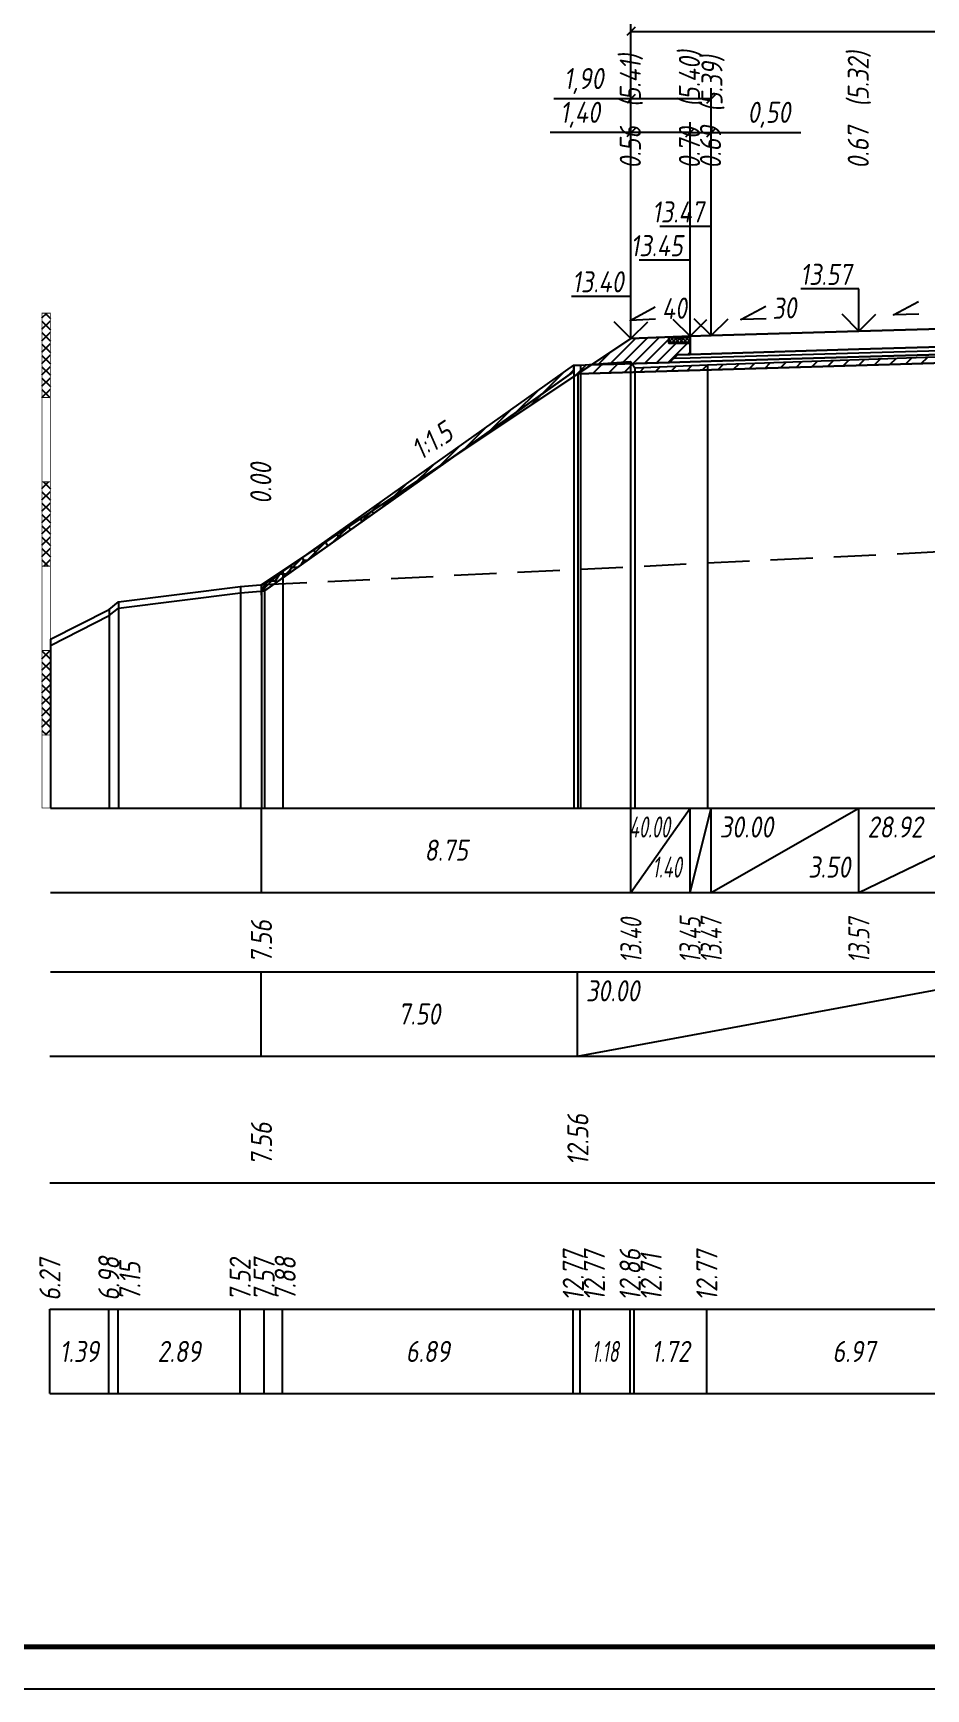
# Model space of a CAD drawing. Extents: x -717 to 1451, y -133302 to 233.
# Drawn here: x 78 to 183.7, y -98918.4 to -98722.1 of the extents above; entities that cross this region are included whole.
import ezdxf
from ezdxf.enums import TextEntityAlignment as Align

# ---------------------------------------------------------------- set-up
doc = ezdxf.new("R2010")
doc.units = 0
doc.linetypes.add('штриховая', pattern=[0.75, 0.5, -0.25])
for name, color, linetype in [('Интерполированный поперечник', 2, 'Continuous'), ('Код_510', 7, 'Continuous'), ('Код_514', 1, 'Continuous'), ('Код_516', 1, 'Continuous'), ('Контур_0', 7, 'Continuous'), ('Контур_2521', 7, 'Continuous'), ('Контур_2564', 7, 'Continuous'), ('Контур_2660', 7, 'Continuous'), ('Контур_2665', 7, 'Continuous'), ('Контур_400', 7, 'Continuous'), ('Контур_508', 7, 'Continuous'), ('Контур_512', 7, 'Continuous'), ('Контур_513', 7, 'Continuous'), ('Контур_818', 7, 'Continuous'), ('Красный поперечник', 1, 'Continuous'), ('Линейка абсолютных высот', 7, 'Continuous'), ('Объём_2501', 7, 'Continuous'), ('Объём_2564', 7, 'Continuous'), ('Объём_2650', 7, 'Continuous'), ('Объём_2660', 7, 'Continuous'), ('Объём_2661', 7, 'Continuous'), ('Объём_2663', 7, 'Continuous'), ('Объём_2665', 7, 'Continuous'), ('Объём_2666', 7, 'Continuous'), ('Откосы', 7, 'Continuous'), ('Отметки покрытия', 7, 'Continuous'), ('Рабочие отметки', 7, 'Continuous'), ('Рабочие отметки доп.', 7, 'Continuous'), ('Таблица', 7, 'Continuous'), ('Уклоны проезжей части', 7, 'Continuous'), ('Черный поперечник', 3, 'Continuous')]:
    doc.layers.add(name, color=color, linetype=linetype)
for name, color, linetype, true_color in [('Контур_2540', 2, 'Continuous', 0xffff00), ('Контур_2560', 2, 'Continuous', 0xffff00), ('Контур_2561', 7, 'Continuous', 0xff8040), ('Контур_2562', 3, 'Continuous', 0x00ff00), ('Контур_2563', 7, 'Continuous', 0xff8000), ('Контур_2570', 7, 'Continuous', 0x80ff00), ('Контур_2736', 4, 'Continuous', 0x00ffff), ('Контур_2737', 4, 'Continuous', 0x00ffff), ('Контур_2738', 4, 'Continuous', 0x00ffff), ('Контур_2739', 4, 'Continuous', 0x00ffff), ('Контур_2741', 4, 'Continuous', 0x00ffff), ('Контур_2742', 4, 'Continuous', 0x00ffff), ('Контур_2743', 4, 'Continuous', 0x00ffff), ('Контур_2744', 7, 'Continuous', 0xa4ffff), ('Контур_2745', 7, 'Continuous', 0xa4ffff), ('Контур_2747', 4, 'Continuous', 0x00ffff), ('Контур_2748', 4, 'Continuous', 0x00ffff), ('Контур_2749', 4, 'Continuous', 0x00ffff), ('Контур_2750', 4, 'Continuous', 0x00ffff), ('Контур_2751', 4, 'Continuous', 0x00ffff), ('Контур_2752', 4, 'Continuous', 0x00ffff), ('Контур_402', 7, 'Continuous', 0xff6464), ('Контур_703', 4, 'Continuous', 0x00ffff), ('Контур_705', 4, 'Continuous', 0x00ffff), ('Контур_707', 4, 'Continuous', 0x00ffff), ('Контур_720', 131, 'Continuous', 0xaaffff), ('Объём_2500', 7, 'Continuous', 0xc0c0c0), ('Объём_2520', 7, 'Continuous', 0x80ffff), ('Объём_2540', 2, 'Continuous', 0xffff00), ('Объём_2560', 2, 'Continuous', 0xffff00), ('Объём_2561', 7, 'Continuous', 0xff8040), ('Объём_2562', 3, 'Continuous', 0x00ff00), ('Объём_2563', 7, 'Continuous', 0xff8000), ('Объём_2570', 7, 'Continuous', 0x80ff00), ('Объём_2580', 3, 'Continuous', 0x00ff00), ('Объём_2600', 7, 'Continuous', 0x808000)]:
    doc.layers.add(name, color=color, linetype=linetype, true_color=true_color)
doc.styles.get("Standard").update_dxf_attribs({"font": 'txt', "height": 2.5})
doc.styles.add('М', font='romand.shx', dxfattribs={"width": 0.8, "oblique": 10, "height": 2.5})
doc.dimstyles.new('ISO-25', dxfattribs={"dimtxt": 2.5, "dimasz": 2.5, "dimexe": 1.25, "dimexo": 0.625, "dimtad": 1, "dimtxsty": 'Standard', "dimcen": 2.5, "dimadec": 0, "dimazin": 0, "dimtfac": 1, "dimtmove": 0, "dimatfit": 3, "dimfxl": 1, "dimarcsym": 0})
pattern_1 = [(45.0000013, (0, 0), (-0.67351924, 0.673519211), []), (135.0000003, (0, 0), (-0.673519222, -0.67351923), [])]

# ---------------------------------------------------------------- blocks, each defined once
blk = doc.blocks.new('_Oblique')
at = {"color": 0, "linetype": 'ByBlock', "lineweight": -2}
blk.add_line((-0.5, -0.5), (0.5, 0.5), dxfattribs=at)
blk = doc.blocks.new('*D1971')
at = {"color": 0, "lineweight": -2, "transparency": 16777216}
for p, q in [((148.77, -98757.79), (148.77, -98732.68)), ((155.77, -98757.51), (155.77, -98732.68)), ((148.77, -98733.93), (139.2, -98733.93)), ((155.77, -98733.93), (148.77, -98733.93))]:
    blk.add_line(p, q, dxfattribs=at)
at = {"layer": 'Defpoints', "color": 0, "transparency": 16777216}
for p in [(155.77, -98733.93), (148.77, -98758.41), (155.77, -98758.13)]:
    blk.add_point(p, dxfattribs=at)
at = {"color": 0, "lineweight": -2, "transparency": 16777216, "rotation": 180}
blk.add_blockref('_Oblique', (148.77, -98733.93), dxfattribs=at)
at = {"color": 0, "lineweight": -2, "transparency": 16777216}
blk.add_blockref('_Oblique', (155.77, -98733.93), dxfattribs=at)
at = {"color": 0, "transparency": 16777216, "insert": (142.74, -98731.82), "char_height": 2.5, "width": 8.75, "attachment_point": 5, "style": 'М'}
blk.add_mtext('1,40', dxfattribs=at)
blk = doc.blocks.new('*D1973')
at = {"color": 0, "lineweight": -2, "transparency": 16777216}
for p, q in [((155.77, -98757.51), (155.77, -98732.68)), ((158.27, -98757.43), (158.27, -98732.68)), ((155.77, -98733.93), (158.27, -98733.93)), ((158.27, -98733.93), (168.88, -98733.93))]:
    blk.add_line(p, q, dxfattribs=at)
at = {"layer": 'Defpoints', "color": 0, "transparency": 16777216}
for p in [(158.27, -98733.93), (155.77, -98758.13), (158.27, -98758.06)]:
    blk.add_point(p, dxfattribs=at)
at = {"color": 0, "lineweight": -2, "transparency": 16777216, "rotation": 180}
blk.add_blockref('_Oblique', (155.77, -98733.93), dxfattribs=at)
at = {"color": 0, "lineweight": -2, "transparency": 16777216}
blk.add_blockref('_Oblique', (158.27, -98733.93), dxfattribs=at)
at = {"color": 0, "transparency": 16777216, "insert": (165.12, -98731.82), "char_height": 2.5, "width": 9.1667, "attachment_point": 5, "style": 'М'}
blk.add_mtext('0,50', dxfattribs=at)
blk = doc.blocks.new('*D1976')
at = {"color": 0, "lineweight": -2, "transparency": 16777216}
for p, q in [((148.77, -98757.79), (148.77, -98728.68)), ((158.27, -98757.43), (158.27, -98728.68)), ((148.77, -98729.93), (139.63, -98729.93)), ((158.27, -98729.93), (148.77, -98729.93))]:
    blk.add_line(p, q, dxfattribs=at)
at = {"layer": 'Defpoints', "color": 0, "transparency": 16777216}
for p in [(158.27, -98729.93), (148.77, -98758.41), (158.27, -98758.06)]:
    blk.add_point(p, dxfattribs=at)
at = {"color": 0, "lineweight": -2, "transparency": 16777216, "rotation": 180}
blk.add_blockref('_Oblique', (148.77, -98729.93), dxfattribs=at)
at = {"color": 0, "lineweight": -2, "transparency": 16777216}
blk.add_blockref('_Oblique', (158.27, -98729.93), dxfattribs=at)
at = {"color": 0, "transparency": 16777216, "insert": (143.17, -98727.82), "char_height": 2.5, "width": 8.75, "attachment_point": 5, "style": 'М'}
blk.add_mtext('1,90', dxfattribs=at)
blk = doc.blocks.new('*D1977')
at = {"color": 0, "lineweight": -2, "transparency": 16777216}
for p, q in [((148.77, -98757.79), (148.77, -98720.68)), ((244.27, -98754.9), (244.27, -98720.68)), ((148.77, -98721.93), (244.27, -98721.93))]:
    blk.add_line(p, q, dxfattribs=at)
at = {"layer": 'Defpoints', "color": 0, "transparency": 16777216}
for p in [(244.27, -98721.93), (244.27, -98755.52), (148.77, -98758.41)]:
    blk.add_point(p, dxfattribs=at)
at = {"color": 0, "lineweight": -2, "transparency": 16777216, "rotation": 180}
blk.add_blockref('_Oblique', (148.77, -98721.93), dxfattribs=at)
at = {"color": 0, "lineweight": -2, "transparency": 16777216}
blk.add_blockref('_Oblique', (244.27, -98721.93), dxfattribs=at)
at = {"color": 0, "transparency": 16777216, "insert": (196.52, -98719.82), "char_height": 2.5, "width": 10.4167, "attachment_point": 5, "style": 'М'}
blk.add_mtext('19,10', dxfattribs=at)

msp = doc.modelspace()

# ---------------------------------------------------------------- hatches: boundary and pattern name
h = msp.add_hatch()
h.set_pattern_fill('ANSI37', color=256, scale=0.1)
h.set_pattern_definition([(45, (154.51828, -98758.39697), (-0.22451, 0.22451), []), (135, (154.51828, -98758.39697), (-0.22451, -0.22451), [])])
h.paths.add_polyline_path([(153.268, -98758.172), (153.268, -98758.9), (155.768, -98758.9), (155.768, -98758.072), (154.511, -98758.397)])
at = {"layer": 'Линейка абсолютных высот'}
h = msp.add_hatch(dxfattribs=at)
h.set_pattern_fill('ANSI37', scale=0.3, style=0)
h.set_pattern_definition(pattern_1)
h.paths.add_polyline_path([(80, -98765.336), (80, -98755.336), (79, -98755.336), (79, -98765.336)])
h = msp.add_hatch(dxfattribs=at)
h.set_pattern_fill('ANSI37', scale=0.3, style=0)
h.set_pattern_definition(pattern_1)
h.paths.add_polyline_path([(80, -98785.336), (80, -98775.336), (79, -98775.336), (79, -98785.336)])
h = msp.add_hatch(dxfattribs=at)
h.set_pattern_fill('ANSI37', scale=0.3, style=0)
h.set_pattern_definition(pattern_1)
h.paths.add_polyline_path([(80, -98805.336), (80, -98795.336), (79, -98795.336), (79, -98805.336)])
at = {"layer": 'Объём_2563'}
h = msp.add_hatch(dxfattribs=at)
h.set_pattern_fill('ANSI31', color=256, scale=0.3)
h.paths.add_polyline_path([(154.268, -98760.267), (155.768, -98760.222), (155.768, -98758.9), (153.268, -98758.9), (153.268, -98758.172), (148.768, -98758.352), (144.088, -98761.472), (153.34, -98761.195)])
at = {"layer": 'Объём_2570'}
h = msp.add_hatch(dxfattribs=at)
h.set_pattern_fill('ANSI31', color=256, scale=0.2)
h.paths.add_polyline_path([(107.534, -98786.698), (105.365, -98788.249), (105, -98788.281), (105, -98787.531), (105.365, -98787.499), (107.534, -98785.948), (141.989, -98761.505), (141.989, -98762.255)])
at = {"layer": 'Объём_2600'}
h = msp.add_hatch(dxfattribs=at)
h.set_pattern_fill('ANSI31', color=6, scale=0.4)
h.paths.add_polyline_path([(196.518, -98760.922), (142.482, -98762.543), (127.563, -98772.489), (141.989, -98762.255), (141.989, -98761.505), (142.793, -98761.492), (148.715, -98761.05), (149.215, -98761.8), (157.813, -98761.475), (192.655, -98760.223), (196.518, -98760.102)])
h = msp.add_hatch(dxfattribs=at)
h.set_pattern_fill('HONEY', color=5, scale=0.3)
h.paths.add_polyline_path([(105, -98787.531), (127.563, -98772.489), (107.534, -98786.698), (105.365, -98788.249), (105, -98788.281)])

# ---------------------------------------------------------------- linework, layer by layer
at = {"flags": 128}
msp.add_lwpolyline([(-30.054, -98918.421), (389.946, -98918.421), (389.946, -98621.421), (-30.054, -98621.421)], close=True, dxfattribs=at)
at = {"const_width": 0.6, "flags": 128}
msp.add_lwpolyline([(-10.054, -98913.421), (384.946, -98913.421), (384.946, -98626.421), (-10.054, -98626.421)], close=True, dxfattribs=at)
msp.add_lwpolyline([(153.268, -98758.172), (153.268, -98758.9), (155.768, -98758.9), (155.768, -98758.072), (154.511, -98758.397), (153.268, -98758.172)])
at = {"layer": 'Интерполированный поперечник', "linetype": 'штриховая', "ltscale": 10, "flags": 128}
msp.add_lwpolyline([(105.368, -98787.512), (289.821, -98778.5)], dxfattribs=at)
at = {"layer": 'Код_510'}
for p, q in [((79.946, -98883.421), (79.946, -98873.421)), ((86.92, -98883.421), (86.92, -98873.421)), ((88.026, -98883.421), (88.026, -98873.421)), ((102.471, -98883.421), (102.471, -98873.421)), ((105.311, -98883.421), (105.311, -98873.421)), ((107.48, -98883.421), (107.48, -98873.421)), ((141.934, -98883.421), (141.934, -98873.421)), ((142.739, -98883.421), (142.739, -98873.421)), ((148.661, -98883.421), (148.661, -98873.421)), ((149.161, -98883.421), (149.161, -98873.421)), ((157.759, -98883.421), (157.759, -98873.421))]:
    msp.add_line(p, q, dxfattribs=at)
at = {"layer": 'Код_514'}
for p, q in [((105, -98824), (105, -98814)), ((148.768, -98824), (148.768, -98814)), ((148.768, -98824), (155.768, -98814)), ((155.768, -98824), (155.768, -98814)), ((155.768, -98824), (158.268, -98814)), ((158.268, -98824), (158.268, -98814)), ((158.268, -98824), (175.768, -98814)), ((175.768, -98824), (175.768, -98814)), ((175.768, -98824), (196.518, -98814))]:
    msp.add_line(p, q, dxfattribs=at)
at = {"layer": 'Код_516'}
for p, q in [((104.946, -98843.421), (104.946, -98833.421)), ((142.427, -98843.421), (142.427, -98833.421)), ((142.427, -98843.421), (196.464, -98833.421))]:
    msp.add_line(p, q, dxfattribs=at)
at = {"layer": 'Контур_0', "flags": 128}
for points in [[(196.518, -98756.872), (175.768, -98757.472), (158.268, -98757.997), (158.268, -98757.997), (158.268, -98757.997), (158.268, -98757.997), (158.268, -98757.997), (155.768, -98758.072), (155.768, -98760.222), (158.268, -98760.147), (158.268, -98760.147), (158.268, -98760.147), (158.268, -98760.147), (158.268, -98760.147), (158.268, -98760.147), (175.768, -98759.622), (196.518, -98759.022), (196.518, -98756.872)], [(148.768, -98758.352), (105, -98787.531), (105, -98787.531), (105, -98787.531), (105, -98787.531), (105, -98787.531), (105, -98787.531), (105, -98787.531), (105, -98787.531), (105, -98787.531), (105, -98787.531), (105, -98787.531), (105, -98787.531), (105, -98787.531), (105, -98787.531), (105, -98788.778)], [(148.768, -98758.352), (105, -98787.531), (105, -98787.531), (105, -98787.531), (105, -98787.531), (105, -98787.531), (105, -98787.531), (105, -98787.531), (105, -98787.531), (105, -98787.531), (105, -98787.531), (105, -98787.531), (105, -98787.531), (105, -98787.531), (105, -98787.531), (105, -98788.778), (105, -98788.778), (105, -98787.531), (105, -98787.531), (105, -98787.531), (105, -98787.531), (105, -98787.531), (105, -98787.531), (105, -98787.531), (105, -98787.531), (105, -98787.531), (105, -98787.531), (105, -98787.531), (105, -98787.531), (105, -98787.531)], [(148.768, -98758.352), (148.768, -98758.352)], [(196.518, -98759.022), (175.768, -98759.622), (158.268, -98760.147), (158.268, -98760.147), (158.268, -98760.147), (158.268, -98760.147), (158.268, -98760.147), (158.268, -98760.147), (155.768, -98760.222), (154.268, -98760.267), (153.34, -98761.195), (155.768, -98761.122), (158.268, -98761.047), (158.268, -98761.047), (158.268, -98761.047), (158.268, -98761.047), (158.268, -98761.047), (158.268, -98761.047), (175.768, -98760.522), (196.518, -98759.922), (196.518, -98759.022)], [(144.088, -98761.472), (153.34, -98761.195), (154.268, -98760.267), (155.768, -98760.222)]]:
    msp.add_lwpolyline(points, dxfattribs=at)
at = {"layer": 'Контур_2521', "color": 250, "flags": 128}
msp.add_lwpolyline([(196.518, -98759.472), (175.768, -98760.072), (158.268, -98760.597), (158.268, -98760.597), (158.268, -98760.597), (158.268, -98760.597), (158.268, -98760.597), (158.268, -98760.597), (155.768, -98760.672), (153.804, -98760.731)], dxfattribs=at)
at = {"layer": 'Контур_2540', "flags": 128}
msp.add_lwpolyline([(175.768, -98760.522), (158.268, -98761.047), (155.768, -98761.122), (153.34, -98761.195), (144.088, -98761.472), (142.482, -98762.543), (196.518, -98760.922), (196.518, -98759.922), (175.768, -98760.522)], dxfattribs=at)
at = {"layer": 'Контур_2560', "flags": 128}
msp.add_lwpolyline([(148.768, -98758.352), (148.768, -98758.352), (148.768, -98758.352), (155.768, -98758.072)], dxfattribs=at)
at = {"layer": 'Контур_2561', "flags": 128}
msp.add_lwpolyline([(155.768, -98758.072), (155.768, -98758.072), (148.768, -98758.352), (148.768, -98758.352), (155.768, -98758.072)], dxfattribs=at)
at = {"layer": 'Контур_2562', "flags": 128}
msp.add_lwpolyline([(148.768, -98758.352), (148.768, -98758.352), (148.768, -98758.352), (148.768, -98758.352), (148.768, -98758.352)], dxfattribs=at)
at = {"layer": 'Контур_2563', "flags": 128}
msp.add_lwpolyline([(154.268, -98760.267), (155.768, -98760.222), (155.768, -98758.072), (148.768, -98758.352), (144.088, -98761.472), (153.34, -98761.195), (154.268, -98760.267)], dxfattribs=at)
at = {"layer": 'Контур_2564', "flags": 128}
msp.add_lwpolyline([(148.768, -98758.352), (155.768, -98758.072)], dxfattribs=at)
at = {"layer": 'Контур_2570', "flags": 128}
msp.add_lwpolyline([(80, -98794.75), (86.975, -98791.197), (88.081, -98790.314), (102.525, -98788.494), (105.365, -98788.249), (105.365, -98788.249), (107.534, -98786.698), (141.989, -98762.255), (141.989, -98761.505), (142.793, -98761.492), (148.715, -98761.05), (149.215, -98761.8), (157.813, -98761.475), (192.655, -98760.223), (196.518, -98760.102), (201.503, -98759.946), (234.972, -98758.924), (235.472, -98758.174), (241.474, -98758.002), (243.211, -98758.016), (243.211, -98758.766), (259.217, -98765.552), (289.791, -98779.233)], dxfattribs=at)
at = {"layer": 'Контур_2660', "flags": 128}
msp.add_lwpolyline([(142.482, -98762.543), (196.518, -98760.922)], dxfattribs=at)
at = {"layer": 'Контур_2665', "flags": 128}
msp.add_lwpolyline([(148.768, -98758.352), (148.768, -98758.352)], dxfattribs=at)
at = {"layer": 'Контур_2736', "flags": 128}
msp.add_lwpolyline([(148.768, -98758.352), (105, -98787.531)], dxfattribs=at)
at = {"layer": 'Контур_2737', "flags": 128}
msp.add_lwpolyline([(105, -98787.531), (105, -98787.531)], dxfattribs=at)
at = {"layer": 'Контур_2738', "flags": 128}
msp.add_lwpolyline([(105, -98787.531), (105, -98787.531)], dxfattribs=at)
at = {"layer": 'Контур_2739', "flags": 128}
msp.add_lwpolyline([(105, -98787.531), (105, -98787.531)], dxfattribs=at)
at = {"layer": 'Контур_2741', "flags": 128}
msp.add_lwpolyline([(105, -98787.531), (105, -98787.531)], dxfattribs=at)
at = {"layer": 'Контур_2742', "flags": 128}
msp.add_lwpolyline([(105, -98787.531), (105, -98787.531)], dxfattribs=at)
at = {"layer": 'Контур_2743', "flags": 128}
msp.add_lwpolyline([(105, -98787.531), (105, -98787.531)], dxfattribs=at)
at = {"layer": 'Контур_2744', "flags": 128}
msp.add_lwpolyline([(105, -98787.531), (105, -98787.531)], dxfattribs=at)
msp.add_lwpolyline([(105, -98787.531), (105, -98787.531)], dxfattribs=at)
msp.add_lwpolyline([(105, -98787.531), (105, -98787.531)], dxfattribs=at)
msp.add_lwpolyline([(105, -98787.531), (105, -98787.531)], dxfattribs=at)
msp.add_lwpolyline([(105, -98787.531), (105, -98787.531)], dxfattribs=at)
msp.add_lwpolyline([(105, -98787.531), (105, -98787.531)], dxfattribs=at)
at = {"layer": 'Контур_2745', "flags": 128}
msp.add_lwpolyline([(105, -98787.531), (105, -98787.531)], dxfattribs=at)
msp.add_lwpolyline([(105, -98787.531), (105, -98787.531)], dxfattribs=at)
msp.add_lwpolyline([(105, -98787.531), (105, -98787.531)], dxfattribs=at)
msp.add_lwpolyline([(105, -98787.531), (105, -98787.531)], dxfattribs=at)
msp.add_lwpolyline([(105, -98787.531), (105, -98787.531)], dxfattribs=at)
msp.add_lwpolyline([(105, -98787.531), (105, -98787.531)], dxfattribs=at)
at = {"layer": 'Контур_2747', "flags": 128}
msp.add_lwpolyline([(105, -98787.531), (105, -98787.531)], dxfattribs=at)
at = {"layer": 'Контур_2748', "flags": 128}
msp.add_lwpolyline([(105, -98787.531), (105, -98787.531)], dxfattribs=at)
at = {"layer": 'Контур_2749', "flags": 128}
msp.add_lwpolyline([(105, -98787.531), (105, -98787.531)], dxfattribs=at)
at = {"layer": 'Контур_2750', "flags": 128}
msp.add_lwpolyline([(105, -98787.531), (105, -98787.531)], dxfattribs=at)
at = {"layer": 'Контур_2751', "flags": 128}
msp.add_lwpolyline([(105, -98787.531), (105, -98787.531)], dxfattribs=at)
at = {"layer": 'Контур_2752', "flags": 128}
msp.add_lwpolyline([(105, -98787.531), (105, -98787.531)], dxfattribs=at)
at = {"layer": 'Контур_400', "flags": 128}
msp.add_lwpolyline([(155.768, -98758.072), (158.268, -98757.997), (158.268, -98757.997), (158.268, -98757.997), (158.268, -98757.997), (158.268, -98757.997), (158.268, -98757.997), (175.768, -98757.472), (196.518, -98756.872)], dxfattribs=at)
at = {"layer": 'Контур_402', "flags": 128}
msp.add_lwpolyline([(142.482, -98762.543), (196.518, -98760.922), (255.094, -98762.679)], dxfattribs=at)
at = {"layer": 'Контур_508', "flags": 128}
msp.add_lwpolyline([(105, -98787.531), (142.482, -98762.543), (196.518, -98760.922), (255.094, -98762.679), (279.576, -98779)], dxfattribs=at)
at = {"layer": 'Контур_512', "flags": 128}
msp.add_lwpolyline([(105, -98787.531), (142.482, -98762.543), (196.518, -98760.922), (255.094, -98762.679), (279.576, -98779)], dxfattribs=at)
at = {"layer": 'Контур_513', "flags": 128}
msp.add_lwpolyline([(105, -98787.531), (142.482, -98762.543), (196.518, -98760.922), (255.094, -98762.679), (279.576, -98779)], dxfattribs=at)
at = {"layer": 'Контур_703', "flags": 128}
for points in [[(148.768, -98758.352), (105, -98787.531)], [(105, -98787.531), (105, -98788.778)]]:
    msp.add_lwpolyline(points, dxfattribs=at)
at = {"layer": 'Контур_705', "flags": 128}
msp.add_lwpolyline([(105, -98787.531), (105, -98787.531)], dxfattribs=at)
at = {"layer": 'Контур_707', "flags": 128}
msp.add_lwpolyline([(105, -98788.778), (105, -98787.531)], dxfattribs=at)
at = {"layer": 'Контур_720', "flags": 128}
msp.add_lwpolyline([(105, -98788.778), (105, -98788.778)], dxfattribs=at)
at = {"layer": 'Контур_818', "flags": 128}
msp.add_lwpolyline([(105, -98788.281), (105.365, -98788.249), (105.365, -98788.249), (107.534, -98786.698), (141.989, -98762.255), (141.989, -98761.505), (142.793, -98761.492), (148.715, -98761.05), (149.215, -98761.8), (157.813, -98761.475), (192.655, -98760.223), (196.518, -98760.102), (201.503, -98759.946), (234.972, -98758.924), (235.472, -98758.174), (241.474, -98758.002), (243.211, -98758.016), (243.211, -98758.766), (259.217, -98765.552), (279.576, -98774.662)], dxfattribs=at)
at = {"layer": 'Красный поперечник'}
for p, q in [((175.768, -98757.472), (196.518, -98756.872)), ((105, -98787.531), (148.768, -98758.352)), ((148.768, -98758.352), (155.768, -98758.072)), ((155.768, -98758.072), (158.268, -98757.997)), ((158.268, -98757.997), (175.768, -98757.472)), ((142.482, -98762.543), (142.482, -98814)), ((105, -98787.531), (105, -98814))]:
    msp.add_line(p, q, dxfattribs=at)
at = {"layer": 'Линейка абсолютных высот', "color": 7, "const_width": 0.1, "flags": 128}
for points in [[(80, -98765.336), (80, -98755.336), (79, -98755.336), (79, -98765.336), (80, -98765.336)], [(80, -98775.336), (80, -98765.336), (79, -98765.336), (79, -98775.336), (80, -98775.336)], [(80, -98785.336), (80, -98775.336), (79, -98775.336), (79, -98785.336), (80, -98785.336)], [(80, -98795.336), (80, -98785.336), (79, -98785.336), (79, -98795.336), (80, -98795.336)], [(80, -98805.336), (80, -98795.336), (79, -98795.336), (79, -98805.336), (80, -98805.336)], [(80, -98814), (80, -98805.336), (79, -98805.336), (79, -98814), (80, -98814)]]:
    msp.add_lwpolyline(points, dxfattribs=at)
at = {"layer": 'Объём_2500', "flags": 128}
msp.add_lwpolyline([(196.518, -98756.872), (175.768, -98757.472), (158.268, -98757.997), (158.268, -98757.997), (158.268, -98757.997), (158.268, -98757.997), (158.268, -98757.997), (155.768, -98758.072), (155.768, -98760.222), (158.268, -98760.147), (158.268, -98760.147), (158.268, -98760.147), (158.268, -98760.147), (158.268, -98760.147), (158.268, -98760.147), (175.768, -98759.622), (196.518, -98759.022), (196.518, -98756.872)], dxfattribs=at)
at = {"layer": 'Объём_2501', "flags": 128}
msp.add_lwpolyline([(155.768, -98758.072), (158.268, -98757.997), (158.268, -98757.997), (158.268, -98757.997), (158.268, -98757.997), (158.268, -98757.997), (158.268, -98757.997), (175.768, -98757.472), (196.518, -98756.872)], dxfattribs=at)
at = {"layer": 'Объём_2520', "color": 250, "flags": 128}
msp.add_lwpolyline([(196.518, -98759.022), (175.768, -98759.622), (158.268, -98760.147), (158.268, -98760.147), (158.268, -98760.147), (158.268, -98760.147), (158.268, -98760.147), (158.268, -98760.147), (155.768, -98760.222), (154.268, -98760.267), (153.34, -98761.195), (155.768, -98761.122), (158.268, -98761.047), (158.268, -98761.047), (158.268, -98761.047), (158.268, -98761.047), (158.268, -98761.047), (158.268, -98761.047), (175.768, -98760.522), (196.518, -98759.922), (196.518, -98759.022)], dxfattribs=at)
at = {"layer": 'Объём_2540', "flags": 128}
msp.add_lwpolyline([(175.768, -98760.522), (158.268, -98761.047), (155.768, -98761.122), (153.34, -98761.195), (144.088, -98761.472), (142.482, -98762.543), (196.518, -98760.922), (196.518, -98759.922), (175.768, -98760.522)], dxfattribs=at)
at = {"layer": 'Объём_2560', "flags": 128}
msp.add_lwpolyline([(148.768, -98758.352), (148.768, -98758.352), (148.768, -98758.352), (155.768, -98758.072)], dxfattribs=at)
at = {"layer": 'Объём_2561', "flags": 128}
msp.add_lwpolyline([(155.768, -98758.072), (155.768, -98758.072), (148.768, -98758.352), (148.768, -98758.352), (155.768, -98758.072)], dxfattribs=at)
at = {"layer": 'Объём_2562', "flags": 128}
msp.add_lwpolyline([(148.768, -98758.352), (148.768, -98758.352), (148.768, -98758.352), (148.768, -98758.352), (148.768, -98758.352)], dxfattribs=at)
at = {"layer": 'Объём_2563', "color": 250, "flags": 128}
msp.add_lwpolyline([(154.268, -98760.267), (155.768, -98760.222), (155.768, -98758.9), (153.268, -98758.9), (153.268, -98758.172), (148.768, -98758.352), (144.088, -98761.472), (153.34, -98761.195), (154.268, -98760.267)], dxfattribs=at)
at = {"layer": 'Объём_2564', "flags": 128}
msp.add_lwpolyline([(148.768, -98758.352), (155.768, -98758.072)], dxfattribs=at)
at = {"layer": 'Объём_2570', "flags": 128}
msp.add_lwpolyline([(107.534, -98786.698), (105.365, -98788.249), (105, -98788.281), (105, -98787.531), (105.365, -98787.499), (107.534, -98785.948), (141.989, -98761.505), (141.989, -98762.255), (107.534, -98786.698), (107.534, -98786.698)], dxfattribs=at)
at = {"layer": 'Объём_2580', "flags": 128}
msp.add_lwpolyline([(148.768, -98758.352), (148.768, -98758.352)], dxfattribs=at)
at = {"layer": 'Объём_2600', "color": 5, "flags": 128}
msp.add_lwpolyline([(105, -98787.531), (127.563, -98772.489), (107.534, -98786.698), (105.365, -98788.249), (105, -98788.281), (105, -98787.531), (105, -98787.531)], dxfattribs=at)
at = {"layer": 'Объём_2650', "color": 6, "flags": 128}
msp.add_lwpolyline([(196.518, -98760.922), (142.482, -98762.543), (127.563, -98772.489), (141.989, -98762.255), (141.989, -98761.505), (142.793, -98761.492), (148.715, -98761.05), (149.215, -98761.8), (157.813, -98761.475), (192.655, -98760.223), (196.518, -98760.102), (196.518, -98760.922), (196.518, -98760.922)], dxfattribs=at)
at = {"layer": 'Объём_2660', "flags": 128}
msp.add_lwpolyline([(142.482, -98762.543), (196.518, -98760.922)], dxfattribs=at)
at = {"layer": 'Объём_2661', "flags": 128}
msp.add_lwpolyline([(148.768, -98758.352), (105, -98787.531)], dxfattribs=at)
at = {"layer": 'Объём_2663', "flags": 128}
msp.add_lwpolyline([(105, -98787.531), (105, -98788.778), (105, -98787.531)], dxfattribs=at)
at = {"layer": 'Объём_2665', "flags": 128}
msp.add_lwpolyline([(148.768, -98758.352), (148.768, -98758.352)], dxfattribs=at)
at = {"layer": 'Объём_2666', "flags": 128}
msp.add_lwpolyline([(148.768, -98758.352), (105, -98787.531)], dxfattribs=at)
at = {"layer": 'Откосы', "color": 1, "flags": 128}
for points in [[(151.681, -98756.068), (148.683, -98756.188), (151.621, -98754.569)], [(164.783, -98755.991), (161.784, -98756.081), (164.738, -98754.492)], [(182.859, -98755.457), (179.861, -98755.543), (182.816, -98753.957)]]:
    msp.add_lwpolyline(points, dxfattribs=at)
at = {"layer": 'Отметки покрытия', "color": 1}
for p, q in [((158.268, -98745.072), (152.168, -98745.072)), ((158.268, -98757.997), (158.268, -98745.072)), ((155.768, -98749.072), (149.718, -98749.072)), ((155.768, -98758.072), (155.768, -98749.072)), ((175.768, -98752.472), (168.868, -98752.472)), ((175.768, -98757.472), (175.768, -98752.472)), ((148.768, -98753.352), (141.718, -98753.352)), ((148.768, -98758.352), (148.768, -98753.352)), ((148.768, -98758.352), (146.768, -98756.352)), ((148.768, -98758.352), (150.768, -98756.352)), ((155.768, -98758.072), (153.768, -98756.072)), ((155.768, -98758.072), (157.768, -98756.072)), ((158.268, -98757.997), (156.268, -98755.997)), ((158.268, -98757.997), (160.268, -98755.997)), ((175.768, -98757.472), (173.768, -98755.472)), ((175.768, -98757.472), (177.768, -98755.472))]:
    msp.add_line(p, q, dxfattribs=at)
at = {"layer": 'Таблица'}
for p, q in [((80, -98814), (304.576, -98814)), ((80, -98824), (304.576, -98824)), ((80, -98833.421), (304.576, -98833.421)), ((79.946, -98843.421), (304.521, -98843.421)), ((79.946, -98858.421), (304.521, -98858.421)), ((79.946, -98873.421), (304.521, -98873.421)), ((79.946, -98883.421), (304.521, -98883.421))]:
    msp.add_line(p, q, dxfattribs=at)
at = {"layer": 'Черный поперечник', "color": 7}
for p, q in [((141.989, -98761.505), (141.989, -98814)), ((142.793, -98761.492), (142.793, -98814)), ((148.715, -98761.05), (148.715, -98814)), ((149.215, -98761.8), (149.215, -98814)), ((157.813, -98761.475), (157.813, -98814)), ((107.534, -98785.948), (107.534, -98814)), ((102.525, -98787.744), (102.525, -98814)), ((105.365, -98787.499), (105.365, -98814)), ((88.081, -98789.564), (88.081, -98814)), ((86.975, -98790.447), (86.975, -98814)), ((80, -98794), (80, -98814))]:
    msp.add_line(p, q, dxfattribs=at)
at = {"layer": 'Черный поперечник', "flags": 128}
msp.add_lwpolyline([(80, -98794), (86.975, -98790.447), (88.081, -98789.564), (102.525, -98787.744), (105.365, -98787.499), (107.534, -98785.948), (141.989, -98761.505), (142.793, -98761.492), (148.715, -98761.05), (149.215, -98761.8), (157.813, -98761.475), (192.655, -98760.223), (196.518, -98760.102), (201.503, -98759.946), (234.972, -98758.924), (235.472, -98758.174), (241.474, -98758.002), (243.211, -98758.016), (259.217, -98764.802), (289.791, -98778.483), (292.209, -98778.508), (304.576, -98778.023)], dxfattribs=at)

# ---------------------------------------------------------------- texts
at = {"layer": 'Код_510', "style": 'М', "oblique": 10, "width": 0.8}
for s, p in [('12.77', (141.934, -98872.421)), ('12.77', (144.434, -98872.421)), ('12.86', (148.661, -98872.421)), ('12.71', (151.161, -98872.421)), ('12.77', (157.759, -98872.421)), ('6.27', (79.946, -98872.421)), ('6.98', (86.92, -98872.421)), ('7.15', (89.42, -98872.421)), ('7.52', (102.471, -98872.421)), ('7.57', (105.311, -98872.421)), ('7.88', (107.811, -98872.421))]:
    msp.add_text(s, height=2.5, rotation=90, dxfattribs=at).set_placement(p, align=Align.MIDDLE_LEFT)
at = {"layer": 'Код_510', "style": 'М', "oblique": 10}
for s, width, p in [('1.39', 0.8, (83.433, -98878.421)), ('2.89', 0.8, (95.249, -98878.421)), ('6.89', 0.8, (124.707, -98878.421)), ('1.18', 0.6, (145.7, -98878.421)), ('1.72', 0.8, (153.46, -98878.421)), ('6.97', 0.8, (175.18, -98878.421))]:
    msp.add_text(s, height=2.5, dxfattribs=dict(at, width=width)).set_placement(p, align=Align.MIDDLE_CENTER)
at = {"layer": 'Код_514', "style": 'М', "oblique": 10}
for s, width, p in [('40.00', 0.6, (148.532, -98815)), ('30.00', 0.8, (159.268, -98815)), ('28.92', 0.8, (176.768, -98815))]:
    msp.add_text(s, height=2.5, dxfattribs=dict(at, width=width)).set_placement(p, align=Align.TOP_LEFT)
at = {"layer": 'Код_514', "style": 'М', "oblique": 10, "width": 0.8}
msp.add_text('8.75', height=2.5, dxfattribs=at).set_placement((126.884, -98819), align=Align.MIDDLE_CENTER)
at = {"layer": 'Код_514', "style": 'М', "oblique": 10}
for s, width, p in [('1.40', 0.6, (154.768, -98823)), ('3.50', 0.8, (174.768, -98823))]:
    msp.add_text(s, height=2.5, dxfattribs=dict(at, width=width)).set_placement(p, align=Align.BOTTOM_RIGHT)
for s, width, p in [('7.56', 0.8, (105, -98832.382)), ('13.40', 0.7, (148.768, -98832.382)), ('13.45', 0.7, (155.768, -98832.382)), ('13.47', 0.7, (158.268, -98832.382)), ('13.57', 0.7, (175.768, -98832.382))]:
    msp.add_text(s, height=2.5, rotation=90, dxfattribs=dict(at, width=width)).set_placement(p, align=Align.MIDDLE_LEFT)
at = {"layer": 'Код_516', "style": 'М', "oblique": 10, "width": 0.8}
msp.add_text('30.00', height=2.5, dxfattribs=at).set_placement((143.427, -98834.421), align=Align.TOP_LEFT)
msp.add_text('7.50', height=2.5, dxfattribs=at).set_placement((123.687, -98838.421), align=Align.MIDDLE_CENTER)
for s, p in [('7.56', (105, -98856.371)), ('12.56', (142.482, -98856.371))]:
    msp.add_text(s, height=2.5, rotation=90, dxfattribs=at).set_placement(p, align=Align.MIDDLE_LEFT)
at = {"layer": 'Отметки покрытия', "color": 1, "style": 'М', "oblique": 10, "width": 0.8}
for s, p in [('13.47', (157.409, -98745.341)), ('13.45', (154.909, -98749.341)), ('13.40', (147.909, -98753.621)), ('13.57', (174.909, -98752.741))]:
    msp.add_text(s, height=2.5, dxfattribs=at).set_placement(p, align=Align.BOTTOM_RIGHT)
at = {"layer": 'Рабочие отметки', "color": 1, "style": 'М', "oblique": 10, "width": 0.8}
for s, p in [('0.56', (148.69, -98738.212)), ('0.70', (155.69, -98738.212)), ('0.69', (158.19, -98738.212)), ('0.67', (175.69, -98738.212)), ('0.00', (104.922, -98777.962))]:
    msp.add_text(s, height=2.5, rotation=90, dxfattribs=at).set_placement(p, align=Align.MIDDLE_LEFT)
at = {"layer": 'Рабочие отметки доп.', "color": 1, "style": 'М', "oblique": 10, "width": 0.8}
for s, p in [('(5.41)', (148.69, -98730.912)), ('(5.40)', (155.69, -98730.862)), ('(5.39)', (158.359, -98731.473)), ('(5.32)', (175.69, -98730.862))]:
    msp.add_text(s, height=2.5, rotation=90, dxfattribs=at).set_placement(p, align=Align.MIDDLE_LEFT)
at = {"layer": 'Уклоны проезжей части', "color": 1, "style": 'М', "oblique": 10, "width": 0.8}
for s, rotation, p in [('40', 2.29061, (153.985, -98756.784)), ('30', 1.71836, (166.988, -98756.735)), ('1:1.5', 33.69007, (126.329, -98772.109))]:
    msp.add_text(s, height=2.5, rotation=rotation, dxfattribs=at).set_placement(p, align=Align.BOTTOM_CENTER)

# ---------------------------------------------------------------- dimensions: what is measured, and where the dimension line sits
at = {"color": 5}
dim = msp.add_linear_dim(base=(244.268, -98721.934), p1=(148.768, -98758.414), p2=(244.268, -98755.524), angle=180, dimstyle='ISO-25', override={"dimasz": 1, "dimlfac": 0.2, "dimzin": 0, "dimtxsty": 'М', "dimblk1": 'Oblique', "dimblk2": 'Oblique', "dimsah": 1}, dxfattribs=at)
dim.commit()
dim.dimension.update_dxf_attribs({"geometry": '*D1977', "text_midpoint": (196.518, -98719.821)})
for base, p1, p2, picture, middle in [((158.268, -98729.934), (148.768, -98758.414), (158.268, -98758.059), '*D1976', (143.171, -98729.934)), ((155.768, -98733.934), (148.768, -98758.414), (155.768, -98758.134), '*D1971', (142.739, -98733.934)), ((158.268, -98733.934), (155.768, -98758.134), (158.268, -98758.059), '*D1973', (165.116, -98733.934))]:
    dim = msp.add_linear_dim(base=base, p1=p1, p2=p2, angle=180, dimstyle='ISO-25', override={"dimasz": 1, "dimlfac": 0.2, "dimzin": 0, "dimtxsty": 'М', "dimblk1": 'Oblique', "dimblk2": 'Oblique', "dimsah": 1}, dxfattribs=at)
    dim.commit()
    dim.dimension.update_dxf_attribs({"geometry": picture, "text_midpoint": middle, "dimtype": 160})

doc.saveas('drawing.dxf')
